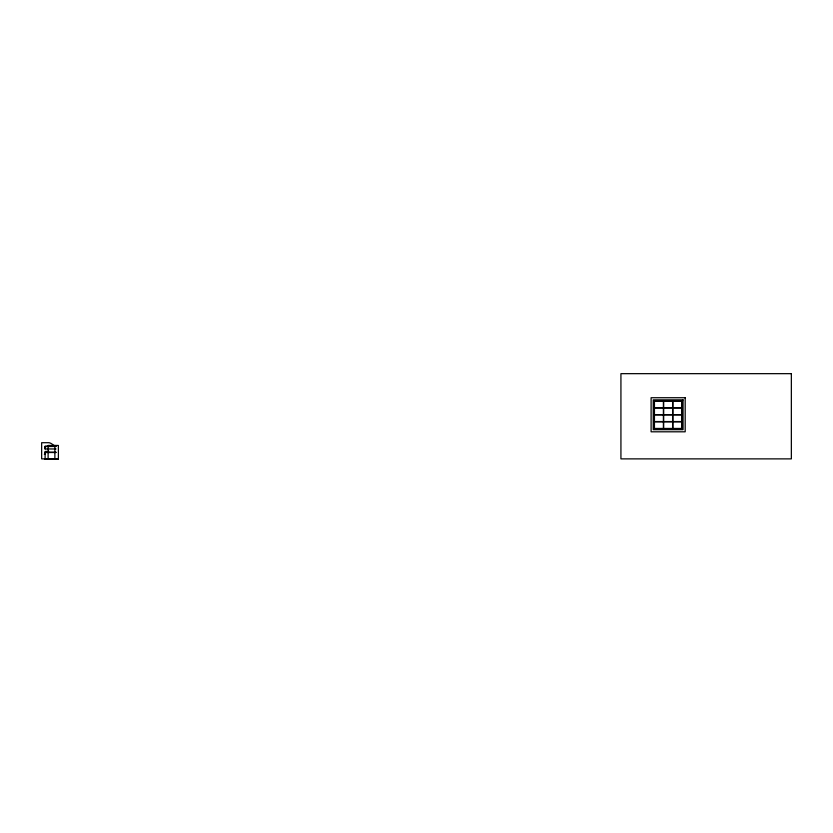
<?xml version="1.0" encoding="UTF-8"?>
<svg xmlns="http://www.w3.org/2000/svg" width="833" height="833" viewBox="0 0 833 833"><rect width="100%" height="100%" fill="white"/><g stroke="black" fill="none" stroke-linecap="round" stroke-linejoin="round"><path stroke-width="1.25" d="M51.698 446.165L52.344 445.801A4.998 4.998 0 0 1 54.197 445.447M56.03 446.113L45.107 446.113L45.107 448.966M56.03 446.446L45.013 446.561L45.013 448.966L56.03 448.966M47.502 451.424L45.107 451.424L45.107 459.337L58.383 459.337L58.383 445.447L48.116 445.447L48.116 459.337M45.107 452.184L56.03 452.184M45.107 452.517L56.03 452.517M45.107 453.985L44.336 454.224L45.107 454.224M57.883 458.879L41.65 458.879L41.65 442.708L49.064 442.708A8.288 8.288 0 0 1 53.697 445.624M45.107 459.004L57.883 459.337M54.874 445.447L54.874 459.337M52.979 459.337A7.58 7.58 0 0 1 51.698 458.619M48.439 452.392A7.58 7.58 0 0 1 48.585 450.934M791.35 373.663L620.929 373.663L620.929 458.879L791.35 458.879L791.35 373.663M685.184 397.726L651.104 397.726L651.104 431.806L685.184 431.806L685.184 397.726M683.06 399.85L653.239 399.85L653.239 429.672L683.06 429.672L683.06 399.85M681.988 400.912L654.301 400.912L654.301 428.61L681.988 428.61L681.988 400.912M663.391 401.058L654.446 401.058L654.446 407.701L663.391 407.701L663.391 401.058M672.616 401.058L663.672 401.058L663.672 407.701L672.616 407.701L672.616 401.058M681.852 401.058L672.908 401.058L672.908 407.701L681.852 407.701L681.852 401.058M663.391 407.983L654.446 407.983L654.446 414.626L663.391 414.626L663.391 407.983M672.616 407.983L663.672 407.983L663.672 414.626L672.616 414.626L672.616 407.983M681.852 407.983L672.908 407.983L672.908 414.626L681.852 414.626L681.852 407.983M663.391 414.907L654.446 414.907L654.446 421.55L663.391 421.55L663.391 414.907M672.616 414.907L663.672 414.907L663.672 421.55L672.616 421.55L672.616 414.907M681.852 414.907L672.908 414.907L672.908 421.55L681.852 421.55L681.852 414.907M663.391 421.831L654.446 421.831L654.446 428.464L663.391 428.464L663.391 421.831M672.616 421.831L663.672 421.831L663.672 428.464L672.616 428.464L672.616 421.831M681.852 421.831L672.908 421.831L672.908 428.464L681.852 428.464L681.852 421.831"/></g></svg>
